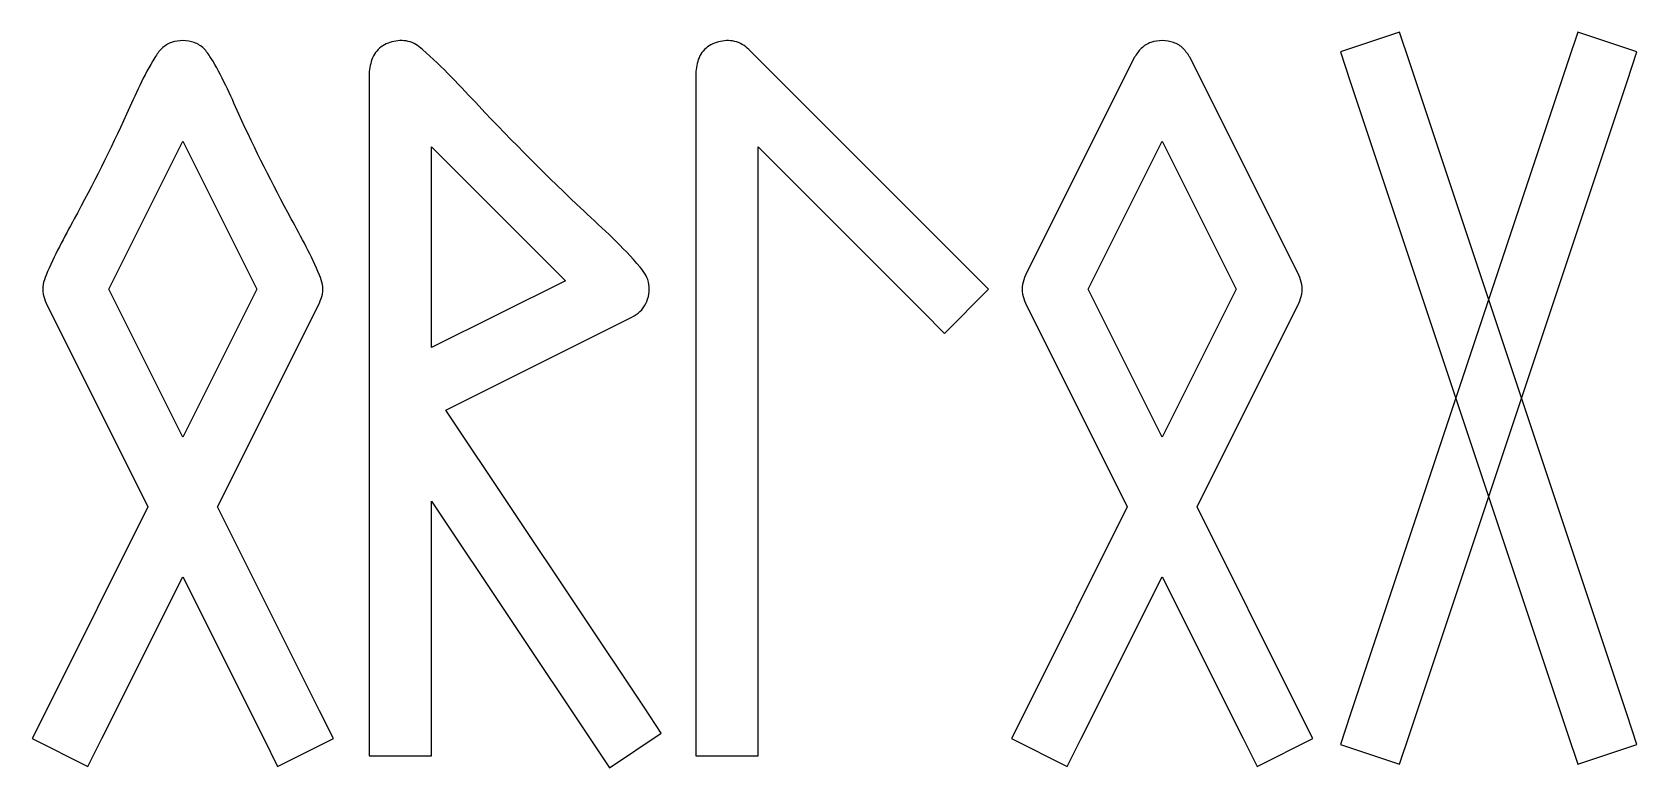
# Model space of a CAD drawing. Extents: x 48 to 491, y 498 to 701.
import ezdxf

# ---------------------------------------------------------------- set-up
doc = ezdxf.new("R2010")
doc.units = 0
doc.layers.add('Layer_1', color=7, linetype='CONTINUOUS')

msp = doc.modelspace()

# ---------------------------------------------------------------- linework, layer by layer
at = {"layer": 'Layer_1', "color": 7}
for p, q in [((425.434904, 700.871678), (409.124636, 695.434915)), ((428.153301, 692.716535), (425.434904, 700.871678)), ((474.565096, 700.871678), (471.846699, 692.716535)), ((490.875364, 695.434915), (474.565096, 700.871678)), ((90.0609, 698.596211), (90.0609, 698.596211)), ((149.870818, 698.596211), (149.870818, 698.596211)), ((239.870818, 698.596211), (239.870818, 698.596211)), ((306.080844, 636.078986), (246.077141, 696.077141)), ((360.060888, 698.596211), (360.060888, 698.596211)), ((409.124636, 695.434915), (411.843005, 687.279773)), ((488.156995, 687.279773), (490.875364, 695.434915)), ((352.309918, 693.845966), (322.313613, 633.842274)), ((397.686387, 633.842274), (367.690082, 693.845966)), ((471.846699, 692.716535), (411.843005, 512.716535)), ((488.156995, 512.716535), (428.153301, 692.716535)), ((141.405636, 689.998156), (141.405636, 600.059055)), ((231.405636, 689.998156), (231.405636, 509.998167)), ((411.843005, 687.279773), (471.846699, 507.27977)), ((428.153301, 507.27977), (488.156995, 687.279773)), ((69.609376, 630), (90, 670.775715)), ((90, 670.775715), (110.390624, 630)), ((158.596211, 669.242126), (195.48536, 632.358513)), ((158.596211, 613.911172), (158.596211, 669.242126)), ((248.596211, 509.998167), (248.596211, 669.242126)), ((248.596211, 669.242126), (293.92285, 623.921015)), ((339.609373, 630), (360, 670.775715)), ((360, 670.775715), (380.390627, 630)), ((312.154271, 630), (306.080844, 636.078986)), ((90, 589.218749), (69.609376, 630)), ((110.390624, 630), (90, 589.218749)), ((195.48536, 632.358513), (158.596211, 613.911172)), ((300.001833, 617.842029), (312.154271, 630)), ((360, 589.218749), (339.609373, 630)), ((380.390627, 630), (360, 589.218749)), ((52.313607, 626.157726), (80.38878, 570.001844)), ((99.61122, 570.001844), (127.686393, 626.157726)), ((293.92285, 623.921015), (300.001833, 617.842029)), ((322.313613, 626.157726), (350.388794, 570.001844)), ((369.611206, 570.001844), (397.686387, 626.157726)), ((162.554749, 596.66523), (213.844119, 622.309915)), ((141.405636, 600.059055), (141.405636, 509.998167)), ((217.154897, 514.770548), (162.554749, 596.66523)), ((158.596211, 509.998167), (158.596211, 571.607408)), ((158.596211, 571.607408), (202.848795, 505.231313)), ((80.38878, 570.001844), (52.313607, 513.845972)), ((127.686393, 513.845972), (99.61122, 570.001844)), ((350.388794, 570.001844), (322.313613, 513.845972)), ((397.686387, 513.845972), (369.611206, 570.001844)), ((67.688237, 506.15589), (90, 550.779392)), ((90, 550.779392), (112.311763, 506.15589)), ((337.688249, 506.15589), (360, 550.779392)), ((360, 550.779392), (382.311751, 506.15589)), ((52.313607, 513.845972), (48.465797, 506.15589)), ((131.534203, 506.15589), (127.686393, 513.845972)), ((221.921751, 507.61749), (217.154897, 514.770548)), ((322.313613, 513.845972), (318.465808, 506.15589)), ((401.534192, 506.15589), (397.686387, 513.845972)), ((141.405636, 509.998167), (141.405636, 501.405647)), ((158.596211, 501.405647), (158.596211, 509.998167)), ((231.405636, 509.998167), (231.405636, 501.405647)), ((248.596211, 501.405647), (248.596211, 509.998167)), ((411.843005, 512.716535), (409.124636, 504.561402)), ((490.875364, 504.561402), (488.156995, 512.716535)), ((48.465797, 506.15589), (63.845966, 498.465808)), ((63.845966, 498.465808), (67.688237, 506.15589)), ((112.311763, 506.15589), (116.154034, 498.465808)), ((116.154034, 498.465808), (131.534203, 506.15589)), ((202.848795, 505.231313), (207.615651, 498.078255)), ((207.615651, 498.078255), (221.921751, 507.61749)), ((318.465808, 506.15589), (333.845972, 498.465808)), ((333.845972, 498.465808), (337.688249, 506.15589)), ((382.311751, 506.15589), (386.154028, 498.465808)), ((386.154028, 498.465808), (401.534192, 506.15589)), ((409.124636, 504.561402), (425.434904, 499.124636)), ((425.434904, 499.124636), (428.153301, 507.27977)), ((471.846699, 507.27977), (474.565096, 499.124636)), ((474.565096, 499.124636), (490.875364, 504.561402)), ((141.405636, 501.405647), (158.596211, 501.405647)), ((231.405636, 501.405647), (248.596211, 501.405647))]:
    msp.add_line(p, q, dxfattribs=at)
for points, knots in [([(90.0609, 698.596211), (88.993448, 698.485635), (86.875693, 698.266258), (84.056799, 696.528965), (79.637559, 689.877801), (72.689862, 673.666185), (62.606106, 653.688893), (54.052287, 638.472472), (51.353437, 631.361626), (51.348296, 628.636785), (51.990613, 626.98722), (52.313607, 626.157726)], [0, 0, 0, 0, 3.191689, 6.332104, 9.523793, 26.915861, 59.215416, 76.607484, 79.262522, 81.887394, 84.542432, 84.542432, 84.542432, 84.542432]), ([(127.686393, 626.157726), (128.009387, 626.98722), (128.651705, 628.636785), (128.646561, 631.361626), (125.947735, 638.472482), (117.392993, 653.688501), (107.315089, 673.668334), (100.361593, 689.862696), (95.969417, 696.497101), (93.200881, 698.230359), (91.113062, 698.473619), (90.0609, 698.596211)], [0, 0, 0, 0, 2.655038, 5.27991, 7.934949, 25.327017, 57.626571, 75.018639, 78.169796, 81.271518, 84.422675, 84.422675, 84.422675, 84.422675]), ([(149.870818, 698.596211), (148.382752, 698.341471), (145.450041, 697.839422), (142.093487, 694.430182), (141.637172, 691.490008), (141.405636, 689.998156)], [0, 0, 0, 0, 4.452069, 8.774234, 13.226302, 13.226302, 13.226302, 13.226302]), ([(213.844119, 622.309915), (214.618678, 622.790406), (216.158636, 623.745706), (217.762941, 625.999902), (218.633384, 628.597886), (218.630822, 631.339144), (217.819206, 633.981453), (211.976652, 641.109537), (195.773613, 655.735857), (175.804959, 675.818003), (161.126693, 691.828498), (154.328277, 697.564837), (152.162185, 698.447049), (150.636798, 698.546348), (149.870818, 698.596211)], [0, 0, 0, 0, 2.711487, 5.39091, 8.102397, 10.813885, 13.493307, 16.204795, 38.204011, 79.059699, 101.058915, 103.352091, 105.62559, 107.918766, 107.918766, 107.918766, 107.918766]), ([(239.870818, 698.596211), (238.382752, 698.341471), (235.450041, 697.839422), (232.093487, 694.430182), (231.637172, 691.490008), (231.405636, 689.998156)], [0, 0, 0, 0, 4.452069, 8.774234, 13.226302, 13.226302, 13.226302, 13.226302]), ([(246.077141, 696.077141), (245.493099, 696.575032), (244.330026, 697.566542), (242.161745, 698.44662), (240.636651, 698.546205), (239.870818, 698.596211)], [0, 0, 0, 0, 2.293176, 4.566675, 6.859851, 6.859851, 6.859851, 6.859851]), ([(360.060888, 698.596211), (358.994041, 698.485346), (356.877487, 698.265395), (354.049688, 696.532355), (352.892964, 694.74625), (352.309918, 693.845966)], [0, 0, 0, 0, 3.191685, 6.332094, 9.523779, 9.523779, 9.523779, 9.523779]), ([(367.690082, 693.845966), (367.115808, 694.735422), (365.976268, 696.500379), (363.199138, 698.229533), (361.112471, 698.473343), (360.060888, 698.596211)], [0, 0, 0, 0, 3.15116, 6.252885, 9.404044, 9.404044, 9.404044, 9.404044]), ([(322.313613, 633.842274), (321.990965, 633.012959), (321.349337, 631.363751), (321.349337, 628.636249), (321.990965, 626.987041), (322.313613, 626.157726)], [0, 0, 0, 0, 2.655038, 5.27991, 7.934949, 7.934949, 7.934949, 7.934949]), ([(397.686387, 626.157726), (398.009035, 626.987041), (398.650663, 628.636249), (398.650663, 631.363751), (398.009035, 633.012959), (397.686387, 633.842274)], [0, 0, 0, 0, 2.655038, 5.27991, 7.934949, 7.934949, 7.934949, 7.934949])]:
    msp.add_open_spline(points, degree=3, knots=knots, dxfattribs=at)

doc.saveas('drawing.dxf')
